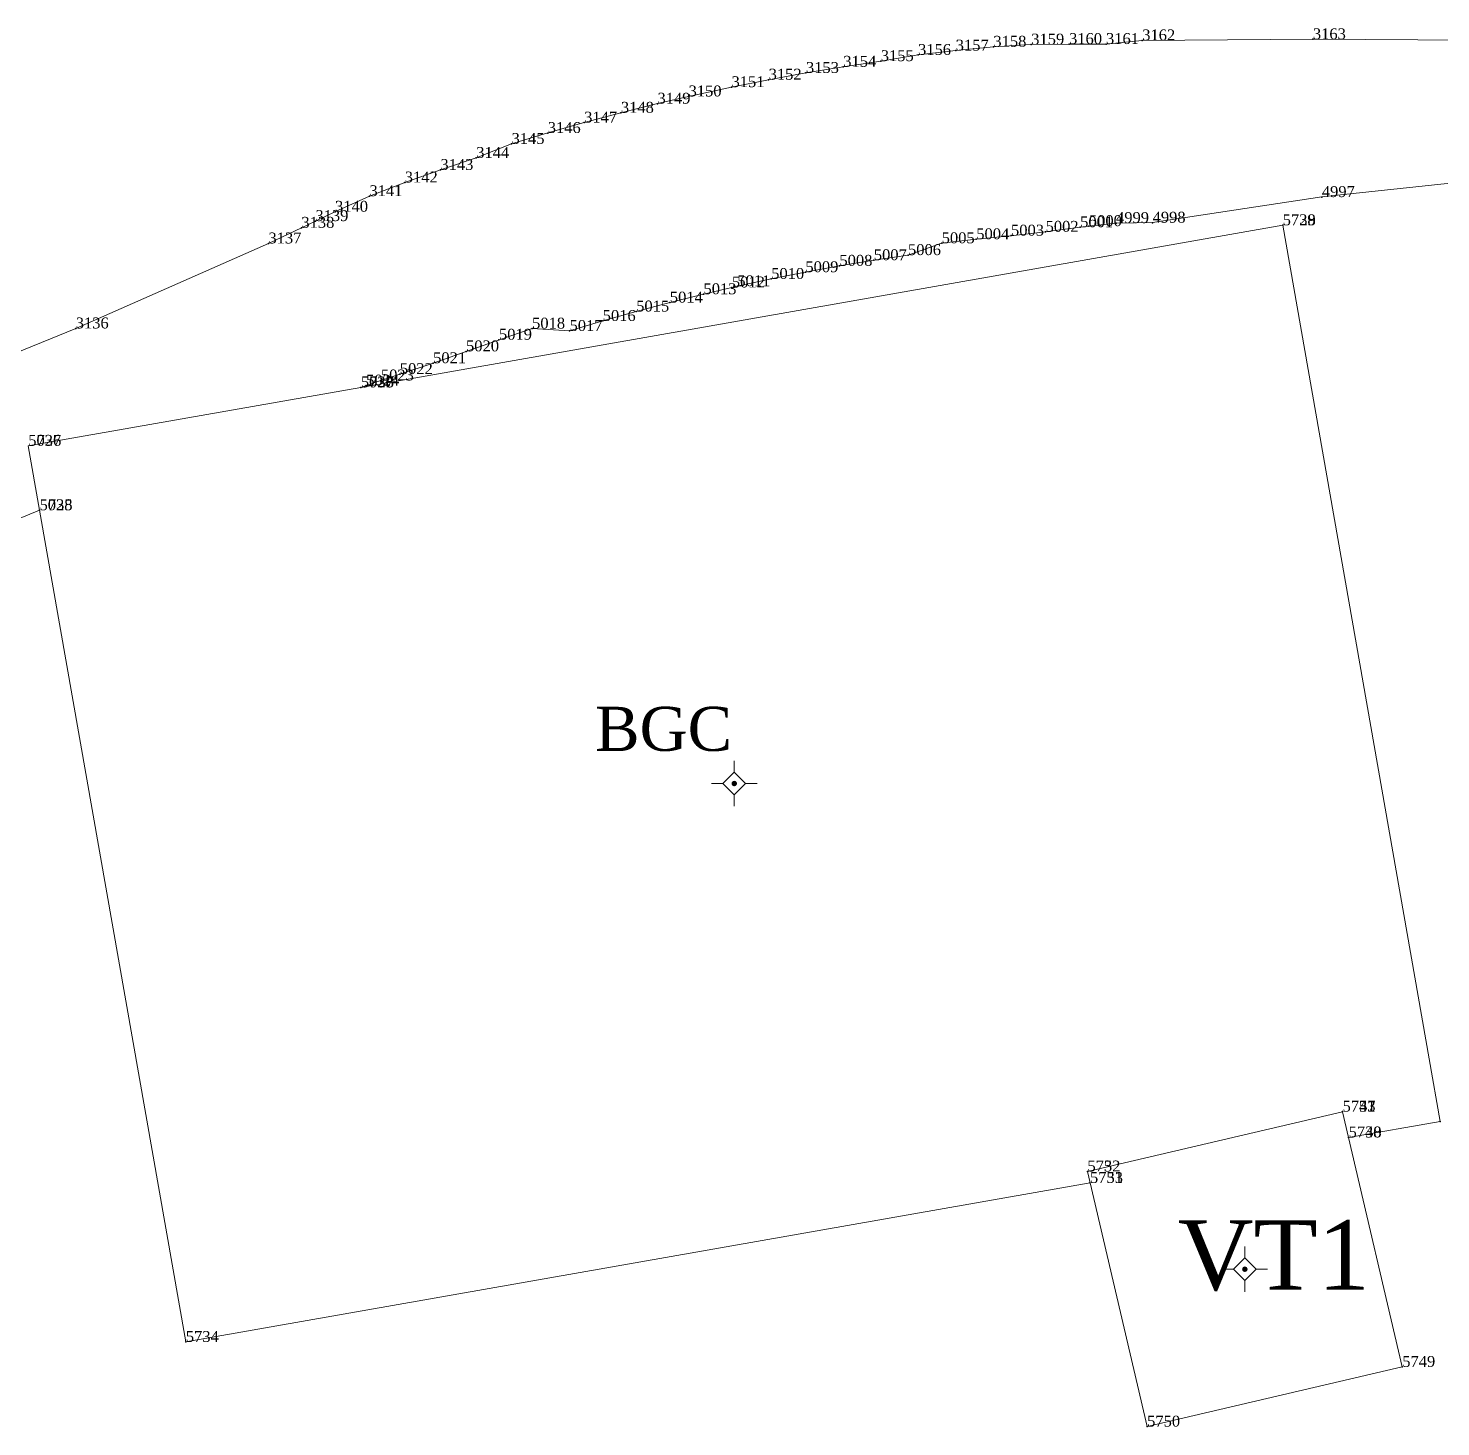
# Model space of a CAD drawing. Header units: metres. Extents: x 543554 to 549226, y 1840763 to 1844579.
# Drawn here: x 547318.3 to 547395.9, y 1841918.4 to 1841995.2 of the extents above; entities that cross this region are included whole.
import ezdxf

# ---------------------------------------------------------------- set-up
doc = ezdxf.new("R2010")
doc.units = ezdxf.units.M
doc.header["$MEASUREMENT"] = 0
for name, color, linetype, lineweight in [('Level 11', 7, 'Continuous', 0), ('Level 12', 7, 'Continuous', 0), ('Level 28', 7, 'Continuous', 0), ('Level 30', 7, 'Continuous', 0), ('Level 7', 7, 'Continuous', 0)]:
    doc.layers.add(name, color=color, linetype=linetype, lineweight=lineweight)
doc.styles.add('Style-Vntime', font='Vntime.shx')

# ---------------------------------------------------------------- blocks, each defined once
blk = doc.blocks.new('CENTRD')
at = {"layer": 'Level 11', "linetype": 'Continuous', "lineweight": 0}
h = blk.add_hatch(color=1, dxfattribs=at)
edge = h.paths.add_edge_path()
edge.add_arc((0, 0), 1.5, 0, 360)
at = {"layer": 'Level 11', "color": 1, "linetype": 'Continuous', "lineweight": 0}
for p, q in [((0, 12.5), (0, 6.25)), ((0, 6.25), (-6.25, 0)), ((6.25, 0), (0, 6.25)), ((-6.25, 0), (-12.5, 0)), ((-6.25, 0), (0, -6.25)), ((0, -6.25), (6.25, 0)), ((0, -6.25), (0, -12.5)), ((12.5, 0), (6.25, 0))]:
    blk.add_line(p, q, dxfattribs=at)
blk = doc.blocks.new('DDCT')
at = {"layer": 'Level 7', "color": 3, "linetype": 'Continuous', "lineweight": 30}
blk.add_point((0, 0), dxfattribs=at)
blk = doc.blocks.new('SHMIA_3135')
at = {"layer": 'Level 12', "color": 2, "linetype": 'Continuous', "lineweight": 0, "style": 'Style-Vntime'}
blk.add_text('3136', height=0.6, dxfattribs=at).set_placement((0, 0))
blk = doc.blocks.new('SHMIA_3136')
at = {"layer": 'Level 12', "color": 2, "linetype": 'Continuous', "lineweight": 0, "style": 'Style-Vntime'}
blk.add_text('3137', height=0.6, dxfattribs=at).set_placement((0, 0))
blk = doc.blocks.new('SHMIA_3137')
at = {"layer": 'Level 12', "color": 2, "linetype": 'Continuous', "lineweight": 0, "style": 'Style-Vntime'}
blk.add_text('3138', height=0.6, dxfattribs=at).set_placement((0, 0))
blk = doc.blocks.new('SHMIA_3138')
at = {"layer": 'Level 12', "color": 2, "linetype": 'Continuous', "lineweight": 0, "style": 'Style-Vntime'}
blk.add_text('3139', height=0.6, dxfattribs=at).set_placement((0, 0))
blk = doc.blocks.new('SHMIA_3139')
at = {"layer": 'Level 12', "color": 2, "linetype": 'Continuous', "lineweight": 0, "style": 'Style-Vntime'}
blk.add_text('3140', height=0.6, dxfattribs=at).set_placement((0, 0))
blk = doc.blocks.new('SHMIA_3140')
at = {"layer": 'Level 12', "color": 2, "linetype": 'Continuous', "lineweight": 0, "style": 'Style-Vntime'}
blk.add_text('3141', height=0.6, dxfattribs=at).set_placement((0, 0))
blk = doc.blocks.new('SHMIA_3141')
at = {"layer": 'Level 12', "color": 2, "linetype": 'Continuous', "lineweight": 0, "style": 'Style-Vntime'}
blk.add_text('3142', height=0.6, dxfattribs=at).set_placement((0, 0))
blk = doc.blocks.new('SHMIA_3142')
at = {"layer": 'Level 12', "color": 2, "linetype": 'Continuous', "lineweight": 0, "style": 'Style-Vntime'}
blk.add_text('3143', height=0.6, dxfattribs=at).set_placement((0, 0))
blk = doc.blocks.new('SHMIA_3143')
at = {"layer": 'Level 12', "color": 2, "linetype": 'Continuous', "lineweight": 0, "style": 'Style-Vntime'}
blk.add_text('3144', height=0.6, dxfattribs=at).set_placement((0, 0))
blk = doc.blocks.new('SHMIA_3144')
at = {"layer": 'Level 12', "color": 2, "linetype": 'Continuous', "lineweight": 0, "style": 'Style-Vntime'}
blk.add_text('3145', height=0.6, dxfattribs=at).set_placement((0, 0))
blk = doc.blocks.new('SHMIA_3145')
at = {"layer": 'Level 12', "color": 2, "linetype": 'Continuous', "lineweight": 0, "style": 'Style-Vntime'}
blk.add_text('3146', height=0.6, dxfattribs=at).set_placement((0, 0))
blk = doc.blocks.new('SHMIA_3146')
at = {"layer": 'Level 12', "color": 2, "linetype": 'Continuous', "lineweight": 0, "style": 'Style-Vntime'}
blk.add_text('3147', height=0.6, dxfattribs=at).set_placement((0, 0))
blk = doc.blocks.new('SHMIA_3147')
at = {"layer": 'Level 12', "color": 2, "linetype": 'Continuous', "lineweight": 0, "style": 'Style-Vntime'}
blk.add_text('3148', height=0.6, dxfattribs=at).set_placement((0, 0))
blk = doc.blocks.new('SHMIA_3148')
at = {"layer": 'Level 12', "color": 2, "linetype": 'Continuous', "lineweight": 0, "style": 'Style-Vntime'}
blk.add_text('3149', height=0.6, dxfattribs=at).set_placement((0, 0))
blk = doc.blocks.new('SHMIA_3149')
at = {"layer": 'Level 12', "color": 2, "linetype": 'Continuous', "lineweight": 0, "style": 'Style-Vntime'}
blk.add_text('3150', height=0.6, dxfattribs=at).set_placement((0, 0))
blk = doc.blocks.new('SHMIA_3150')
at = {"layer": 'Level 12', "color": 2, "linetype": 'Continuous', "lineweight": 0, "style": 'Style-Vntime'}
blk.add_text('3151', height=0.6, dxfattribs=at).set_placement((0, 0))
blk = doc.blocks.new('SHMIA_3151')
at = {"layer": 'Level 12', "color": 2, "linetype": 'Continuous', "lineweight": 0, "style": 'Style-Vntime'}
blk.add_text('3152', height=0.6, dxfattribs=at).set_placement((0, 0))
blk = doc.blocks.new('SHMIA_3152')
at = {"layer": 'Level 12', "color": 2, "linetype": 'Continuous', "lineweight": 0, "style": 'Style-Vntime'}
blk.add_text('3153', height=0.6, dxfattribs=at).set_placement((0, 0))
blk = doc.blocks.new('SHMIA_3153')
at = {"layer": 'Level 12', "color": 2, "linetype": 'Continuous', "lineweight": 0, "style": 'Style-Vntime'}
blk.add_text('3154', height=0.6, dxfattribs=at).set_placement((0, 0))
blk = doc.blocks.new('SHMIA_3154')
at = {"layer": 'Level 12', "color": 2, "linetype": 'Continuous', "lineweight": 0, "style": 'Style-Vntime'}
blk.add_text('3155', height=0.6, dxfattribs=at).set_placement((0, 0))
blk = doc.blocks.new('SHMIA_3155')
at = {"layer": 'Level 12', "color": 2, "linetype": 'Continuous', "lineweight": 0, "style": 'Style-Vntime'}
blk.add_text('3156', height=0.6, dxfattribs=at).set_placement((0, 0))
blk = doc.blocks.new('SHMIA_3156')
at = {"layer": 'Level 12', "color": 2, "linetype": 'Continuous', "lineweight": 0, "style": 'Style-Vntime'}
blk.add_text('3157', height=0.6, dxfattribs=at).set_placement((0, 0))
blk = doc.blocks.new('SHMIA_3157')
at = {"layer": 'Level 12', "color": 2, "linetype": 'Continuous', "lineweight": 0, "style": 'Style-Vntime'}
blk.add_text('3158', height=0.6, dxfattribs=at).set_placement((0, 0))
blk = doc.blocks.new('SHMIA_3158')
at = {"layer": 'Level 12', "color": 2, "linetype": 'Continuous', "lineweight": 0, "style": 'Style-Vntime'}
blk.add_text('3159', height=0.6, dxfattribs=at).set_placement((0, 0))
blk = doc.blocks.new('SHMIA_3159')
at = {"layer": 'Level 12', "color": 2, "linetype": 'Continuous', "lineweight": 0, "style": 'Style-Vntime'}
blk.add_text('3160', height=0.6, dxfattribs=at).set_placement((0, 0))
blk = doc.blocks.new('SHMIA_3160')
at = {"layer": 'Level 12', "color": 2, "linetype": 'Continuous', "lineweight": 0, "style": 'Style-Vntime'}
blk.add_text('3161', height=0.6, dxfattribs=at).set_placement((0, 0))
blk = doc.blocks.new('SHMIA_3161')
at = {"layer": 'Level 12', "color": 2, "linetype": 'Continuous', "lineweight": 0, "style": 'Style-Vntime'}
blk.add_text('3162', height=0.6, dxfattribs=at).set_placement((0, 0))
blk = doc.blocks.new('SHMIA_3162')
at = {"layer": 'Level 12', "color": 2, "linetype": 'Continuous', "lineweight": 0, "style": 'Style-Vntime'}
blk.add_text('3163', height=0.6, dxfattribs=at).set_placement((0, 0))
blk = doc.blocks.new('SHMIA_4996')
at = {"layer": 'Level 12', "color": 2, "linetype": 'Continuous', "lineweight": 0, "style": 'Style-Vntime'}
blk.add_text('4997', height=0.6, dxfattribs=at).set_placement((0, 0))
blk = doc.blocks.new('SHMIA_4997')
at = {"layer": 'Level 12', "color": 2, "linetype": 'Continuous', "lineweight": 0, "style": 'Style-Vntime'}
blk.add_text('4998', height=0.6, dxfattribs=at).set_placement((0, 0))
blk = doc.blocks.new('SHMIA_4998')
at = {"layer": 'Level 12', "color": 2, "linetype": 'Continuous', "lineweight": 0, "style": 'Style-Vntime'}
blk.add_text('4999', height=0.6, dxfattribs=at).set_placement((0, 0))
blk = doc.blocks.new('SHMIA_4999')
at = {"layer": 'Level 12', "color": 2, "linetype": 'Continuous', "lineweight": 0, "style": 'Style-Vntime'}
blk.add_text('5000', height=0.6, dxfattribs=at).set_placement((0, 0))
blk = doc.blocks.new('SHMIA_5000')
at = {"layer": 'Level 12', "color": 2, "linetype": 'Continuous', "lineweight": 0, "style": 'Style-Vntime'}
blk.add_text('5001', height=0.6, dxfattribs=at).set_placement((0, 0))
blk = doc.blocks.new('SHMIA_5001')
at = {"layer": 'Level 12', "color": 2, "linetype": 'Continuous', "lineweight": 0, "style": 'Style-Vntime'}
blk.add_text('5002', height=0.6, dxfattribs=at).set_placement((0, 0))
blk = doc.blocks.new('SHMIA_5002')
at = {"layer": 'Level 12', "color": 2, "linetype": 'Continuous', "lineweight": 0, "style": 'Style-Vntime'}
blk.add_text('5003', height=0.6, dxfattribs=at).set_placement((0, 0))
blk = doc.blocks.new('SHMIA_5003')
at = {"layer": 'Level 12', "color": 2, "linetype": 'Continuous', "lineweight": 0, "style": 'Style-Vntime'}
blk.add_text('5004', height=0.6, dxfattribs=at).set_placement((0, 0))
blk = doc.blocks.new('SHMIA_5004')
at = {"layer": 'Level 12', "color": 2, "linetype": 'Continuous', "lineweight": 0, "style": 'Style-Vntime'}
blk.add_text('5005', height=0.6, dxfattribs=at).set_placement((0, 0))
blk = doc.blocks.new('SHMIA_5005')
at = {"layer": 'Level 12', "color": 2, "linetype": 'Continuous', "lineweight": 0, "style": 'Style-Vntime'}
blk.add_text('5006', height=0.6, dxfattribs=at).set_placement((0, 0))
blk = doc.blocks.new('SHMIA_5006')
at = {"layer": 'Level 12', "color": 2, "linetype": 'Continuous', "lineweight": 0, "style": 'Style-Vntime'}
blk.add_text('5007', height=0.6, dxfattribs=at).set_placement((0, 0))
blk = doc.blocks.new('SHMIA_5007')
at = {"layer": 'Level 12', "color": 2, "linetype": 'Continuous', "lineweight": 0, "style": 'Style-Vntime'}
blk.add_text('5008', height=0.6, dxfattribs=at).set_placement((0, 0))
blk = doc.blocks.new('SHMIA_5008')
at = {"layer": 'Level 12', "color": 2, "linetype": 'Continuous', "lineweight": 0, "style": 'Style-Vntime'}
blk.add_text('5009', height=0.6, dxfattribs=at).set_placement((0, 0))
blk = doc.blocks.new('SHMIA_5009')
at = {"layer": 'Level 12', "color": 2, "linetype": 'Continuous', "lineweight": 0, "style": 'Style-Vntime'}
blk.add_text('5010', height=0.6, dxfattribs=at).set_placement((0, 0))
blk = doc.blocks.new('SHMIA_5010')
at = {"layer": 'Level 12', "color": 2, "linetype": 'Continuous', "lineweight": 0, "style": 'Style-Vntime'}
blk.add_text('5011', height=0.6, dxfattribs=at).set_placement((0, 0))
blk = doc.blocks.new('SHMIA_5011')
at = {"layer": 'Level 12', "color": 2, "linetype": 'Continuous', "lineweight": 0, "style": 'Style-Vntime'}
blk.add_text('5012', height=0.6, dxfattribs=at).set_placement((0, 0))
blk = doc.blocks.new('SHMIA_5012')
at = {"layer": 'Level 12', "color": 2, "linetype": 'Continuous', "lineweight": 0, "style": 'Style-Vntime'}
blk.add_text('5013', height=0.6, dxfattribs=at).set_placement((0, 0))
blk = doc.blocks.new('SHMIA_5013')
at = {"layer": 'Level 12', "color": 2, "linetype": 'Continuous', "lineweight": 0, "style": 'Style-Vntime'}
blk.add_text('5014', height=0.6, dxfattribs=at).set_placement((0, 0))
blk = doc.blocks.new('SHMIA_5014')
at = {"layer": 'Level 12', "color": 2, "linetype": 'Continuous', "lineweight": 0, "style": 'Style-Vntime'}
blk.add_text('5015', height=0.6, dxfattribs=at).set_placement((0, 0))
blk = doc.blocks.new('SHMIA_5015')
at = {"layer": 'Level 12', "color": 2, "linetype": 'Continuous', "lineweight": 0, "style": 'Style-Vntime'}
blk.add_text('5016', height=0.6, dxfattribs=at).set_placement((0, 0))
blk = doc.blocks.new('SHMIA_5016')
at = {"layer": 'Level 12', "color": 2, "linetype": 'Continuous', "lineweight": 0, "style": 'Style-Vntime'}
blk.add_text('5017', height=0.6, dxfattribs=at).set_placement((0, 0))
blk = doc.blocks.new('SHMIA_5017')
at = {"layer": 'Level 12', "color": 2, "linetype": 'Continuous', "lineweight": 0, "style": 'Style-Vntime'}
blk.add_text('5018', height=0.6, dxfattribs=at).set_placement((0, 0))
blk = doc.blocks.new('SHMIA_5018')
at = {"layer": 'Level 12', "color": 2, "linetype": 'Continuous', "lineweight": 0, "style": 'Style-Vntime'}
blk.add_text('5019', height=0.6, dxfattribs=at).set_placement((0, 0))
blk = doc.blocks.new('SHMIA_5019')
at = {"layer": 'Level 12', "color": 2, "linetype": 'Continuous', "lineweight": 0, "style": 'Style-Vntime'}
blk.add_text('5020', height=0.6, dxfattribs=at).set_placement((0, 0))
blk = doc.blocks.new('SHMIA_5020')
at = {"layer": 'Level 12', "color": 2, "linetype": 'Continuous', "lineweight": 0, "style": 'Style-Vntime'}
blk.add_text('5021', height=0.6, dxfattribs=at).set_placement((0, 0))
blk = doc.blocks.new('SHMIA_5021')
at = {"layer": 'Level 12', "color": 2, "linetype": 'Continuous', "lineweight": 0, "style": 'Style-Vntime'}
blk.add_text('5022', height=0.6, dxfattribs=at).set_placement((0, 0))
blk = doc.blocks.new('SHMIA_5022')
at = {"layer": 'Level 12', "color": 2, "linetype": 'Continuous', "lineweight": 0, "style": 'Style-Vntime'}
blk.add_text('5023', height=0.6, dxfattribs=at).set_placement((0, 0))
blk = doc.blocks.new('SHMIA_5023')
at = {"layer": 'Level 12', "color": 2, "linetype": 'Continuous', "lineweight": 0, "style": 'Style-Vntime'}
blk.add_text('5024', height=0.6, dxfattribs=at).set_placement((0, 0))
blk = doc.blocks.new('SHMIA_5024')
at = {"layer": 'Level 12', "color": 2, "linetype": 'Continuous', "lineweight": 0, "style": 'Style-Vntime'}
blk.add_text('5025', height=0.6, dxfattribs=at).set_placement((0, 0))
blk = doc.blocks.new('SHMIA_5025')
at = {"layer": 'Level 12', "color": 2, "linetype": 'Continuous', "lineweight": 0, "style": 'Style-Vntime'}
blk.add_text('5026', height=0.6, dxfattribs=at).set_placement((0, 0))
blk = doc.blocks.new('SHMIA_5026')
at = {"layer": 'Level 12', "color": 2, "linetype": 'Continuous', "lineweight": 0, "style": 'Style-Vntime'}
blk.add_text('5027', height=0.6, dxfattribs=at).set_placement((0, 0))
blk = doc.blocks.new('SHMIA_5027')
at = {"layer": 'Level 12', "color": 2, "linetype": 'Continuous', "lineweight": 0, "style": 'Style-Vntime'}
blk.add_text('5028', height=0.6, dxfattribs=at).set_placement((0, 0))
blk = doc.blocks.new('SHMIA_5727')
at = {"layer": 'Level 12', "color": 2, "linetype": 'Continuous', "lineweight": 0, "style": 'Style-Vntime'}
blk.add_text('5728', height=0.6, dxfattribs=at).set_placement((0, 0))
blk = doc.blocks.new('SHMIA_5729')
at = {"layer": 'Level 12', "color": 2, "linetype": 'Continuous', "lineweight": 0, "style": 'Style-Vntime'}
blk.add_text('5730', height=0.6, dxfattribs=at).set_placement((0, 0))
blk = doc.blocks.new('SHMIA_5730')
at = {"layer": 'Level 12', "color": 2, "linetype": 'Continuous', "lineweight": 0, "style": 'Style-Vntime'}
blk.add_text('5731', height=0.6, dxfattribs=at).set_placement((0, 0))
blk = doc.blocks.new('SHMIA_5731')
at = {"layer": 'Level 12', "color": 2, "linetype": 'Continuous', "lineweight": 0, "style": 'Style-Vntime'}
blk.add_text('5732', height=0.6, dxfattribs=at).set_placement((0, 0))
blk = doc.blocks.new('SHMIA_5732')
at = {"layer": 'Level 12', "color": 2, "linetype": 'Continuous', "lineweight": 0, "style": 'Style-Vntime'}
blk.add_text('5733', height=0.6, dxfattribs=at).set_placement((0, 0))
blk = doc.blocks.new('SHMIA_5733')
at = {"layer": 'Level 12', "color": 2, "linetype": 'Continuous', "lineweight": 0, "style": 'Style-Vntime'}
blk.add_text('5734', height=0.6, dxfattribs=at).set_placement((0, 0))
blk = doc.blocks.new('SHMIA_5734')
at = {"layer": 'Level 12', "color": 2, "linetype": 'Continuous', "lineweight": 0, "style": 'Style-Vntime'}
blk.add_text('5735', height=0.6, dxfattribs=at).set_placement((0, 0))
blk = doc.blocks.new('SHMIA_5735')
at = {"layer": 'Level 12', "color": 2, "linetype": 'Continuous', "lineweight": 0, "style": 'Style-Vntime'}
blk.add_text('5736', height=0.6, dxfattribs=at).set_placement((0, 0))
blk = doc.blocks.new('SHMIA_5736')
at = {"layer": 'Level 12', "color": 2, "linetype": 'Continuous', "lineweight": 0, "style": 'Style-Vntime'}
blk.add_text('5737', height=0.6, dxfattribs=at).set_placement((0, 0))
blk = doc.blocks.new('SHMIA_5737')
at = {"layer": 'Level 12', "color": 2, "linetype": 'Continuous', "lineweight": 0, "style": 'Style-Vntime'}
blk.add_text('5738', height=0.6, dxfattribs=at).set_placement((0, 0))
blk = doc.blocks.new('SHMIA_5738')
at = {"layer": 'Level 12', "color": 2, "linetype": 'Continuous', "lineweight": 0, "style": 'Style-Vntime'}
blk.add_text('5739', height=0.6, dxfattribs=at).set_placement((0, 0))
blk = doc.blocks.new('SHMIA_5746')
at = {"layer": 'Level 12', "color": 2, "linetype": 'Continuous', "lineweight": 0, "style": 'Style-Vntime'}
blk.add_text('5747', height=0.6, dxfattribs=at).set_placement((0, 0))
blk = doc.blocks.new('SHMIA_5747')
at = {"layer": 'Level 12', "color": 2, "linetype": 'Continuous', "lineweight": 0, "style": 'Style-Vntime'}
blk.add_text('5748', height=0.6, dxfattribs=at).set_placement((0, 0))
blk = doc.blocks.new('SHMIA_5748')
at = {"layer": 'Level 12', "color": 2, "linetype": 'Continuous', "lineweight": 0, "style": 'Style-Vntime'}
blk.add_text('5749', height=0.6, dxfattribs=at).set_placement((0, 0))
blk = doc.blocks.new('SHMIA_5749')
at = {"layer": 'Level 12', "color": 2, "linetype": 'Continuous', "lineweight": 0, "style": 'Style-Vntime'}
blk.add_text('5750', height=0.6, dxfattribs=at).set_placement((0, 0))
blk = doc.blocks.new('SHMIA_5750')
at = {"layer": 'Level 12', "color": 2, "linetype": 'Continuous', "lineweight": 0, "style": 'Style-Vntime'}
blk.add_text('5751', height=0.6, dxfattribs=at).set_placement((0, 0))
blk = doc.blocks.new('SHMIA_5751')
at = {"layer": 'Level 12', "color": 2, "linetype": 'Continuous', "lineweight": 0, "style": 'Style-Vntime'}
blk.add_text('5752', height=0.6, dxfattribs=at).set_placement((0, 0))
blk = doc.blocks.new('SHMIA_5752')
at = {"layer": 'Level 12', "color": 2, "linetype": 'Continuous', "lineweight": 0, "style": 'Style-Vntime'}
blk.add_text('5753', height=0.6, dxfattribs=at).set_placement((0, 0))

msp = doc.modelspace()

# ---------------------------------------------------------------- linework, layer by layer
at = {"layer": 'Level 30', "color": 2, "linetype": 'Continuous', "lineweight": 0, "flags": 128}
for points in [[(547303.8049, 1841971.7733), (547320.8921, 1841978.742), (547331.4816, 1841983.4052), (547333.2883, 1841984.2706), (547334.063, 1841984.6417), (547335.1376, 1841985.1477), (547337.0312, 1841986.0103), (547338.9721, 1841986.755), (547340.9316, 1841987.4493), (547342.9021, 1841988.1121), (547344.8391, 1841988.8845), (547346.832, 1841989.4846), (547348.8342, 1841990.0528), (547350.8453, 1841990.5889), (547352.8647, 1841991.0928), (547354.5658, 1841991.4907), (547356.9264, 1841992.0032), (547358.9676, 1841992.4096), (547361.015, 1841992.7833), (547363.0682, 1841993.1241), (547365.1266, 1841993.4321), (547367.1821, 1841993.7674), (547369.2503, 1841994.0094), (547371.322, 1841994.2184), (547373.4012, 1841994.3372), (547375.4846, 1841994.3656), (547377.5076, 1841994.3666), (547379.4996, 1841994.5651), (547388.8777, 1841994.6296), (547397.5383, 1841994.5857)], [(547336.5617, 1841975.503), (547336.8481, 1841975.602), (547337.66, 1841975.8824), (547338.7029, 1841976.2347), (547340.5349, 1841976.8278), (547342.3424, 1841977.4792), (547344.1531, 1841978.1208), (547345.9739, 1841978.7333), (547348.0266, 1841978.599), (547349.8545, 1841979.1494), (547351.691, 1841979.6706), (547353.5356, 1841980.1623), (547355.3878, 1841980.6245), (547356.9481, 1841980.9895), (547357.2472, 1841981.0569), (547359.1132, 1841981.4596), (547360.9855, 1841981.8323), (547362.8635, 1841982.175), (547364.7467, 1841982.4877), (547366.6347, 1841982.7701), (547368.4771, 1841983.421), (547370.3795, 1841983.6436), (547372.2853, 1841983.8358), (547374.1895, 1841984.0545), (547376.0944, 1841984.2998), (547376.5716, 1841984.3563), (547378.0643, 1841984.5266), (547380.066, 1841984.554), (547389.368, 1841985.9644), (547397.9742, 1841986.8802)], [(547390.8386, 1841934.2779), (547395.8802, 1841935.1642), (547387.2231, 1841984.4091), (547336.5617, 1841975.503)], [(547318.9034, 1841968.745), (547318.2803, 1841972.2892), (547336.5615, 1841975.503), (547336.5617, 1841975.503)], [(547307.5124, 1841964.0513), (547318.9034, 1841968.745)], [(547318.9034, 1841968.745), (547326.9374, 1841923.0444), (547376.6337, 1841931.7808)], [(547376.6337, 1841931.7808), (547376.486, 1841932.4114), (547390.5066, 1841935.6952), (547390.8386, 1841934.2779)], [(547390.8386, 1841934.2779), (547393.7904, 1841921.6747), (547379.7699, 1841918.3908), (547376.6337, 1841931.7808)]]:
    msp.add_lwpolyline(points, dxfattribs=at)

# ---------------------------------------------------------------- block references
at = {"layer": 'Level 11', "color": 1, "linetype": 'Continuous', "lineweight": 0, "xscale": 0.1, "yscale": 0.1, "zscale": 0.1}
for p in [(547357.08, 1841953.73), (547385.14, 1841927.04)]:
    msp.add_blockref('CENTRD', p, dxfattribs=at)
at = {"layer": 'Level 12', "color": 2, "linetype": 'Continuous', "lineweight": 0}
for name, p in [('SHMIA_3157', (547371.32, 1841994.22)), ('SHMIA_3158', (547373.4, 1841994.34)), ('SHMIA_3159', (547375.48, 1841994.37)), ('SHMIA_3160', (547377.51, 1841994.37)), ('SHMIA_3161', (547379.5, 1841994.57)), ('SHMIA_3162', (547388.88, 1841994.63)), ('SHMIA_3154', (547365.13, 1841993.43)), ('SHMIA_3155', (547367.18, 1841993.77)), ('SHMIA_3156', (547369.25, 1841994.01)), ('SHMIA_3152', (547361.02, 1841992.78)), ('SHMIA_3153', (547363.07, 1841993.12)), ('SHMIA_3150', (547356.93, 1841992)), ('SHMIA_3151', (547358.97, 1841992.41)), ('SHMIA_3148', (547352.86, 1841991.09)), ('SHMIA_3149', (547354.57, 1841991.49)), ('SHMIA_3147', (547350.85, 1841990.59)), ('SHMIA_3146', (547348.83, 1841990.05)), ('SHMIA_3144', (547344.84, 1841988.88)), ('SHMIA_3145', (547346.83, 1841989.48)), ('SHMIA_3143', (547342.9, 1841988.11)), ('SHMIA_3142', (547340.93, 1841987.45)), ('SHMIA_3141', (547338.97, 1841986.76)), ('SHMIA_3140', (547337.03, 1841986.01)), ('SHMIA_4996', (547389.37, 1841985.96)), ('SHMIA_3139', (547335.14, 1841985.15)), ('SHMIA_3137', (547333.29, 1841984.27)), ('SHMIA_3138', (547334.06, 1841984.64)), ('SHMIA_5000', (547376.09, 1841984.3)), ('SHMIA_4999', (547376.57, 1841984.36)), ('SHMIA_4998', (547378.06, 1841984.53)), ('SHMIA_4997', (547380.07, 1841984.55)), ('SHMIA_5727', (547387.22, 1841984.41)), ('SHMIA_5738', (547387.22, 1841984.41)), ('SHMIA_3136', (547331.48, 1841983.41)), ('SHMIA_5004', (547368.48, 1841983.42)), ('SHMIA_5003', (547370.38, 1841983.64)), ('SHMIA_5002', (547372.29, 1841983.84)), ('SHMIA_5001', (547374.19, 1841984.05)), ('SHMIA_5005', (547366.63, 1841982.77)), ('SHMIA_5008', (547360.99, 1841981.83)), ('SHMIA_5007', (547362.86, 1841982.18)), ('SHMIA_5006', (547364.75, 1841982.49)), ('SHMIA_5011', (547356.95, 1841980.99)), ('SHMIA_5010', (547357.25, 1841981.06)), ('SHMIA_5009', (547359.11, 1841981.46)), ('SHMIA_5012', (547355.39, 1841980.62)), ('SHMIA_5014', (547351.69, 1841979.67)), ('SHMIA_5013', (547353.54, 1841980.16)), ('SHMIA_3135', (547320.89, 1841978.74)), ('SHMIA_5017', (547345.97, 1841978.73)), ('SHMIA_5015', (547349.85, 1841979.15)), ('SHMIA_5018', (547344.15, 1841978.12)), ('SHMIA_5016', (547348.03, 1841978.6)), ('SHMIA_5019', (547342.34, 1841977.48)), ('SHMIA_5020', (547340.53, 1841976.83)), ('SHMIA_5023', (547336.85, 1841975.6)), ('SHMIA_5022', (547337.66, 1841975.88)), ('SHMIA_5021', (547338.7, 1841976.23)), ('SHMIA_5024', (547336.56, 1841975.5)), ('SHMIA_5025', (547336.56, 1841975.5)), ('SHMIA_5737', (547336.56, 1841975.5)), ('SHMIA_5736', (547336.56, 1841975.5)), ('SHMIA_5026', (547318.28, 1841972.29)), ('SHMIA_5735', (547318.28, 1841972.29)), ('SHMIA_5027', (547318.9, 1841968.75)), ('SHMIA_5734', (547318.9, 1841968.75)), ('SHMIA_5730', (547390.51, 1841935.7)), ('SHMIA_5752', (547390.51, 1841935.7)), ('SHMIA_5746', (547390.51, 1841935.7)), ('SHMIA_5729', (547390.84, 1841934.28)), ('SHMIA_5747', (547390.84, 1841934.28)), ('SHMIA_5731', (547376.49, 1841932.41)), ('SHMIA_5751', (547376.49, 1841932.41)), ('SHMIA_5732', (547376.63, 1841931.78)), ('SHMIA_5750', (547376.63, 1841931.78)), ('SHMIA_5733', (547326.94, 1841923.04)), ('SHMIA_5748', (547393.79, 1841921.67)), ('SHMIA_5749', (547379.77, 1841918.39))]:
    msp.add_blockref(name, p, dxfattribs=at)
at = {"layer": 'Level 7', "color": 3, "linetype": 'Continuous', "lineweight": 30}
for p in [(547369.25, 1841994.01), (547371.32, 1841994.22), (547373.4, 1841994.34), (547375.48, 1841994.37), (547377.51, 1841994.37), (547379.5, 1841994.57), (547388.88, 1841994.63), (547365.13, 1841993.43), (547367.18, 1841993.77), (547361.02, 1841992.78), (547363.07, 1841993.12), (547356.93, 1841992), (547358.97, 1841992.41), (547352.86, 1841991.09), (547354.57, 1841991.49), (547350.85, 1841990.59), (547346.83, 1841989.48), (547348.83, 1841990.05), (547344.84, 1841988.88), (547342.9, 1841988.11), (547340.93, 1841987.45), (547338.97, 1841986.76), (547337.03, 1841986.01), (547389.37, 1841985.96), (547335.14, 1841985.15), (547333.29, 1841984.27), (547334.06, 1841984.64), (547374.19, 1841984.05), (547376.09, 1841984.3), (547376.57, 1841984.36), (547378.06, 1841984.53), (547380.07, 1841984.55), (547387.22, 1841984.41), (547387.22, 1841984.41), (547331.48, 1841983.41), (547368.48, 1841983.42), (547370.38, 1841983.64), (547372.29, 1841983.84), (547364.75, 1841982.49), (547366.63, 1841982.77), (547360.99, 1841981.83), (547362.86, 1841982.18), (547356.95, 1841980.99), (547357.25, 1841981.06), (547359.11, 1841981.46), (547353.54, 1841980.16), (547355.39, 1841980.62), (547351.69, 1841979.67), (547320.89, 1841978.74), (547345.97, 1841978.73), (547348.03, 1841978.6), (547349.85, 1841979.15), (547344.15, 1841978.12), (547342.34, 1841977.48), (547338.7, 1841976.23), (547340.53, 1841976.83), (547336.56, 1841975.5), (547336.56, 1841975.5), (547336.56, 1841975.5), (547336.56, 1841975.5), (547336.85, 1841975.6), (547337.66, 1841975.88), (547318.9, 1841968.75), (547318.9, 1841968.75), (547390.51, 1841935.7), (547390.51, 1841935.7), (547390.51, 1841935.7), (547395.88, 1841935.16), (547390.84, 1841934.28), (547390.84, 1841934.28), (547376.49, 1841932.41), (547376.49, 1841932.41), (547376.63, 1841931.78), (547376.63, 1841931.78), (547326.94, 1841923.04), (547393.79, 1841921.67), (547379.77, 1841918.39)]:
    msp.add_blockref('DDCT', p, dxfattribs=at)

# ---------------------------------------------------------------- texts
at = {"layer": 'Level 28', "color": 1, "lineweight": 0, "style": 'Style-Vntime'}
for s, height, p in [('BGC', 2.42159, (547349.4377, 1841955.5265)), ('VT1', 3.81704, (547381.4521, 1841925.915))]:
    msp.add_text(s, height=height, dxfattribs=at).set_placement(p)

doc.saveas('drawing.dxf')
